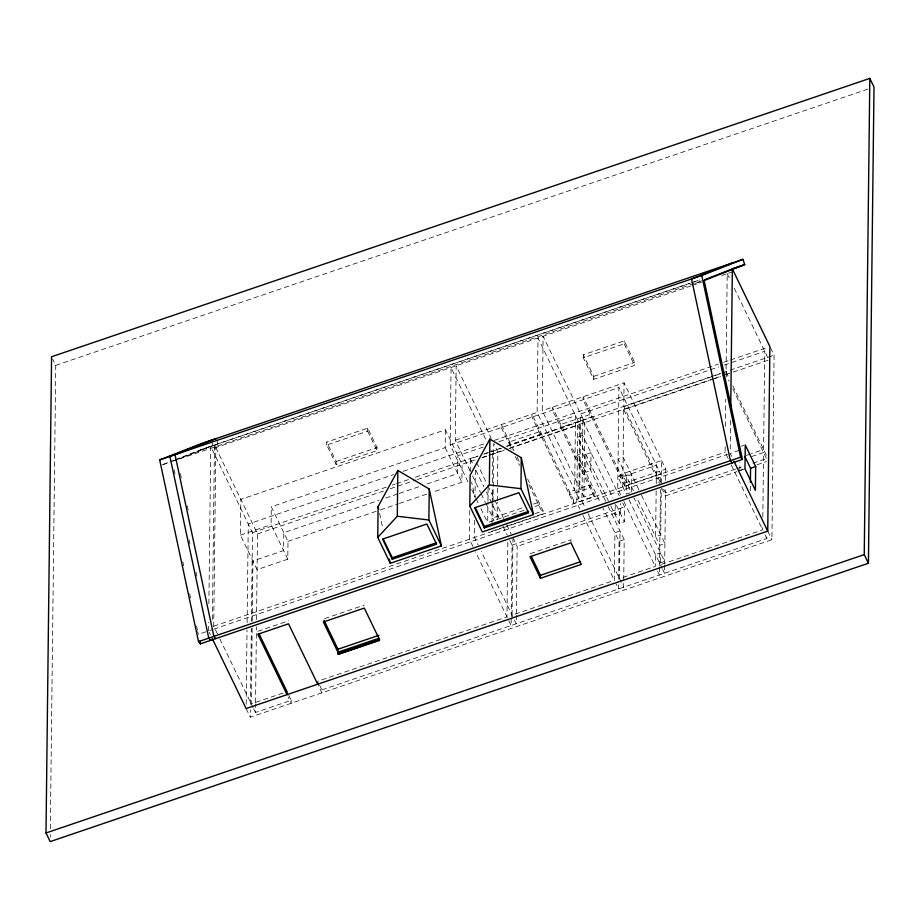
<?xml version="1.0" encoding="UTF-8"?>
<svg xmlns="http://www.w3.org/2000/svg" width="920" height="920" viewBox="0 0 920 920"><rect width="100%" height="100%" fill="white"/><g stroke="black" fill="none" stroke-linecap="round" stroke-linejoin="round"><path stroke-width="0.69" stroke-dasharray="4.6 3.45" d="M50.221 837.303L50.255 834.44M50.324 828.701L55.752 365.389L52.773 359.225M208.564 630.901L208.667 622.322M208.886 603.727L210.726 446.372L252.448 532.668L251.401 621.368M212.405 619.516L214.452 445.096M217.407 633.834L213.716 626.186L215.843 444.624M445.395 429.789L445.188 447.649L271.308 506.805L287.994 541.328L287.787 559.188L257.105 569.629L240.419 535.106L240.833 499.387L445.395 429.789L462.081 464.312L461.874 482.172L431.986 492.338M246.157 704.283L247.031 629.901M247.112 622.748L248.273 524.043L393.622 474.593M770.5 347.817L774.077 355.212L771.914 539.741L250.286 717.209L250.367 710.056M250.435 704.329L251.321 628.521M252.149 628.141L251.263 703.857L287.063 691.679M252.23 621L252.931 560.993L283.613 550.551L283.832 532.691L378.913 500.342M288.845 695.382L291.226 700.315L255.427 712.494L255.53 703.915M255.553 702.489L256.438 626.773M256.519 619.631L257.519 533.91L215.809 447.603M287.787 559.188L271.101 524.664L271.308 506.805M291.226 700.315L291.191 703.294L288.213 697.13M319.527 684.94L321.908 689.873L321.873 692.852L318.297 685.457M326.726 445.05L326.761 442.072L367.666 428.145L377.05 447.568L377.016 450.547L336.11 464.462L326.726 445.05L367.632 431.123L367.666 428.145M336.11 464.462L336.145 461.483L326.761 442.072M467.992 481.884L450.144 444.958L451.053 367.574L486.749 441.428M470.062 470.798L455.296 440.243L456.159 365.838L491.245 438.414M469.752 510.496L469.418 539.2L473.11 546.837M470.2 471.753L470.35 458.838L478.492 456.067M474.731 520.26L474.524 537.464L478.216 545.1M475.318 470.108L474.996 497.329L471.638 482.08M524.032 510.266L487.692 522.629L487.922 502.573M487.945 501.135L488.094 488.244M491.958 522.663L492.177 504.034M492.2 502.596L492.372 488.267M492.43 482.54L492.775 453.87L490.981 450.179M493.005 503.608L492.844 517.914L523.974 507.322M493.028 502.171L493.189 487.864M493.212 486.438L493.706 443.509L497.881 452.134L497.478 486.484M497.099 519.386L497.294 502.216M497.317 500.791L497.467 487.91M507.84 542.248L506.966 616.871L317.745 681.248M511.221 618.32L511.129 625.496L475.571 551.931M511.232 616.894L512.072 545.134L509.691 540.201M512.981 537.74L512.072 615.135L614.353 580.336L614.917 532.714L620.022 530.966L619.47 578.599L655.27 566.421L655.408 554.507L660.525 552.77L660.387 564.673L762.657 529.874L762.714 525.584M516.35 615.158L516.246 623.76L481.298 551.459M516.361 613.732L517.155 546.376L513.578 538.982M578.841 498.709L537.119 412.401L537.993 337.997L579.703 424.304L578.841 498.709L573.723 500.445L573.689 503.424L594.147 496.466L594.182 493.488L552.46 407.192L552.425 410.159L594.147 496.466M583.947 496.972L542.225 410.665L543.099 336.26L584.821 422.556L583.947 496.972L594.182 493.488M491.866 531.265L543.007 513.866L543.041 510.887L527.678 479.124M570.929 541.811L570.952 539.833L530.047 553.748M509.082 448.626L577.714 425.281L576.805 502.665L579.887 509.024M583.28 357.765L583.314 354.786L624.22 340.872L634.65 362.445L634.616 365.424L593.71 379.339L583.28 357.765L624.185 343.85L624.22 340.872M506.954 446.384L582.866 420.555L581.923 500.917L585.615 508.565M593.71 379.339L593.745 376.36L583.314 354.786M615.25 504.275L615.123 514.855L620.241 513.118L620.344 503.642M450.144 444.958L618.907 387.55L617.722 488.738L620.793 495.109M618.573 584.764L618.528 588.961L616.147 584.028M618.643 579.163L619.091 541.339L603.106 508.288M622.794 503.159L624.588 506.862L624.404 521.743L619.298 523.48L619.436 511.577L517.155 546.376M622.828 487.002L623.737 409.618L711.217 379.856M660.088 481.769L623.771 406.64L624.059 382.835L542.225 410.665M608.223 506.552L624.197 539.603L623.645 587.224L621.851 583.521M624.83 486.024L624.864 483.046L583.142 396.75L583.107 399.728L624.83 486.024L660.629 473.846L618.907 387.55M656.155 490.935L655.615 536.647L660.732 534.911L661.273 488.692M656.236 483.793L656.455 465.221L620.655 477.399L620.689 474.421L661.606 460.506L661.319 484.311M659.536 567.111L659.444 575.046L657.65 571.343M659.548 565.788L660.445 489.566M660.525 482.425L660.629 473.846M664.643 565.374L664.55 573.309L662.768 569.606M664.665 564.052L665.459 495.914L661.882 488.52M735.482 469.131L665.494 492.947L665.562 487.335M665.643 480.332L665.769 469.131L624.059 382.835M728.192 458.574L725.109 452.203L725.202 445.038M725.42 426.409L725.731 399.188M721.797 275.471L727.202 273.619L726.018 374.82L729.1 381.19M730.25 449.041L730.583 420.463M739.852 470.511L739.956 462.104M750.306 490.682L750.363 485.081M762.818 516.982L763.565 452.49L750.11 457.067M321.908 689.873L766.831 538.51L766.889 534.209M163.403 464.37L168.705 462.288M170.027 461.771L174.006 460.218M175.329 459.701L202.641 449.006L692.369 282.405M701.891 280.83L178.779 459.206M55.752 365.389L868.56 88.872M693.726 281.945L700.522 279.634M200.502 449.845L690.219 283.245M691.575 282.785L699.729 280.002M162.081 464.887L168.475 462.714M695.221 283.51L701.615 281.336M214.417 448.074L690.655 286.062M692.012 285.602L701.488 282.371M728.49 273.194L732.32 271.883M336.145 461.483L377.05 447.568M593.745 376.36L634.65 362.445M455.296 440.243L537.119 412.401M403.132 471.362L484.633 443.624M494.143 440.392L718.29 364.136M723.718 362.296L729.157 360.445M730.514 359.984L768.545 347.047M483.264 447.062L457.918 455.687L457.7 473.547L425.097 484.633M499.077 441.68L575.54 415.667L574.666 490.084L569.549 491.82L569.514 494.799L589.973 487.841L590.007 484.863L579.784 488.336L580.646 413.931L709.251 370.173M710.608 369.713L718.727 366.953M724.144 365.113L764.761 351.291L763.6 449.512L751.49 453.64M240.419 535.106L271.101 524.664M252.448 532.668L386.929 486.921M392.357 485.07L395.082 484.15M396.44 483.69L408.664 479.527M415.46 477.216L477.94 455.952M484.736 453.64L487.45 452.72M488.807 452.26L501.032 448.097M506.471 446.246L710.228 376.935M711.585 376.464L721.096 373.232M722.453 372.772L774.077 355.212M483.909 454.227L501.526 448.224M623.771 406.64L720.67 373.681M257.519 533.91L383.513 491.05M390.287 488.738L416.024 479.987M417.381 479.527L476.755 459.322M482.103 457.504L487.439 455.687M488.773 455.239L504.585 449.857M509.956 448.028L713.425 378.81M714.782 378.35L724.258 375.118M725.604 374.659L768.924 359.927L733.976 287.627M482.16 457.78L490.233 455.032M491.579 454.584L507.736 449.086M712.563 379.397L720.636 376.648M385.71 498.042L397.934 493.879M399.291 493.419L419.669 486.484M582.693 435.447L577.576 437.184L608.293 500.71M287.994 541.328L379.017 510.358M380.374 509.898L398.026 503.895M399.395 503.435L430.629 492.798M533.45 504.102L538.867 502.262L538.832 505.229L533.45 507.069M534.911 513.647L543.041 510.887M624.864 483.046L665.769 469.131M741.416 446.257L743.969 445.395M213.716 626.186L725.109 452.203M205.999 631.775L198.329 634.386L197.731 631.58M209.806 630.487L212.29 629.636M213.681 629.165L727.478 454.365M739.139 450.397L730.192 453.445L732.044 457.263M630.039 492.798L626.198 494.097L626.417 476.238L631.522 474.501L631.315 492.361L622.978 475.099L617.86 476.836L625.91 493.373M746.108 455.469L750.145 454.1M257.853 631.269L288.535 620.827M512.072 545.134L624.588 506.862M736.828 468.683L743.556 466.394M752.974 463.185L766.429 458.608M741.129 470.074L744.97 468.763M665.459 495.914L736.793 471.649M738.139 471.201L743.521 469.361M756.976 464.784L766.394 461.587M324.714 618.573L364.308 605.107M619.091 541.339L624.197 539.603M659.582 563.143L664.688 561.395L633.799 497.501M727.202 273.619L730.284 279.99M726.053 371.841L729.134 378.212M732.826 385.848L767.774 458.148M732.792 388.827L767.74 461.127M767.74 531.116L771.914 539.741M731.273 464.945L762.657 529.874M765.049 534.808L766.831 538.51M624.185 343.85L634.616 365.424M663.711 489.244L665.494 492.947M623.737 409.618L659.444 483.471M638.986 489.923L623.185 457.24L618.067 458.976L633.869 491.659M641.47 495.063L664.907 543.547L659.789 545.284L636.973 498.088M628.992 499.732L662.17 568.376M623.875 501.48L655.27 566.421M582.866 420.555L619.183 495.684M577.714 425.281L612.8 497.858M616.457 505.413L624.404 521.743M610.776 505.85L619.298 523.48M605.74 501.411L582.475 453.296L577.369 455.043L600.622 503.148M588.075 513.659L621.253 582.291M582.958 515.395L614.353 580.336M573.723 500.445L532.001 414.149L531.967 417.128L573.689 503.424M514.015 450.846L501.319 424.591L501.285 427.558L512.118 449.96M517.12 457.274L519.604 462.415M515.223 456.389L519.57 465.393M528.885 484.667L543.007 513.866M476.663 462.622L487.128 484.265M487.749 485.541L503.746 518.65M506.828 525.009L511.14 533.922M470.35 458.838L473.432 465.198M475.893 470.292L483.897 486.852M486.358 491.947L499.284 518.684M502.975 526.32L507.288 535.233M472.523 475.893L480.527 492.453M481.148 493.718L485.449 502.642M486.07 503.907L494.028 520.386M471.684 489.52L475.375 497.168M475.996 498.444L478.457 503.527M480.918 508.622L487.692 522.629M445.188 447.649L461.874 482.172M367.632 431.123L377.016 450.547M219.868 638.917L253.046 707.56M253.644 708.791L255.427 712.494M209.173 632.178L210.404 634.719M246.111 708.572L250.286 717.209M216.648 439.875L217.982 443.785L172.304 461.403L212.876 445.533L211.531 441.611M379.592 513.394L382.846 528.643M180.423 473.673L181.32 477.882M187.312 505.897L188.209 510.094M174.11 469.809L175.007 474.018M189.083 539.856L189.992 544.053M195.983 572.067L196.88 576.276M182.758 561.545L183.655 565.742M189.646 593.756L190.543 597.966M196.535 625.98L197.432 630.177M509.657 441.841L509.622 444.82L540.316 434.389L540.351 431.411L509.657 441.841M560.797 424.453L560.763 427.421L591.456 416.99L591.491 414.011L560.797 424.453M585.913 454.445L585.707 472.305L590.824 470.557L591.031 452.697L585.913 454.445"/><path stroke-width="1.38" d="M46 832.98L51.578 356.753L869.825 78.384L874 87.02L868.422 563.247L50.175 841.616L46 832.98L864.248 554.61L869.825 78.384M317.733 682.237L317.71 684.216L288.5 623.806L257.818 634.248L287.017 694.657L287.063 691.679L259.095 633.845M339.618 653.395L379.212 639.918L338.296 654.246L337.997 649.232L324.001 620.287M338.296 654.246L379.534 640.458L379.546 639.664L364.274 608.085L323.357 622L337.962 652.211L378.867 638.284L379.201 640.32M338.617 654.373L338.629 653.591M377.74 537.395L378.108 506.471L397.831 470.43L429.249 489.072L441.404 545.893L390.264 563.293L377.74 537.395L397.291 516.246L397.831 470.43M392.276 559.256L382.547 539.12L426.868 524.032L436.597 544.18L392.276 559.256L392.299 557.761L383.168 538.89M441.404 545.893L428.881 519.995L429.249 489.072M469.798 506.08L470.154 475.145L489.877 439.116L521.295 457.757L533.45 514.579L482.31 531.978L469.798 506.08L489.348 484.932L489.877 439.116M484.334 527.93L474.593 507.794L518.914 492.717L528.655 512.854L484.334 527.93L484.345 526.447L475.226 507.564M533.45 514.579L520.938 488.681L521.295 457.757M540.431 578.3L530 556.726L570.917 542.8L581.348 564.374L540.431 578.3L540.466 575.322L531.265 556.289M730.744 406.18L732.355 268.904L742.589 265.431M750.398 482.275L750.57 468.268L745.039 456.849M755.676 466.532L755.4 490.348L744.97 468.763L745.246 444.958L755.676 466.532L750.57 468.268M212.255 638.549L246.111 708.572L767.74 531.116L769.902 346.575L732.355 268.904M159.677 459.908L200.859 443.785L742.946 259.359L744.728 264.592L704.168 280.462L742.452 459.436L200.364 643.851L198.536 641.608L159.677 459.908L701.764 275.483L742.946 259.359M211.083 440.3L169.901 456.423L208.759 638.123L210.588 640.377M216.2 438.564L175.018 454.687L213.877 636.387L215.705 638.641M732.711 262.844L691.529 278.967L730.399 460.667L732.216 462.909M704.536 279.795L734.505 268.065M735.781 267.628L744.728 264.592M392.299 557.761L436.62 542.685M484.345 526.447L528.666 511.37M198.536 641.608L740.623 457.183L742.452 459.436M540.466 575.322L580.06 561.855M337.997 649.232L378.913 635.306M337.939 653.694L379.546 639.664M489.348 484.932L520.938 488.681M397.291 516.246L428.881 519.995M864.248 554.61L868.422 563.247M733.884 461.081L767.74 531.116M701.764 275.483L740.623 457.183M378.108 506.471L378.695 509.243M389.367 559.13L390.264 563.293M199.778 641.148L200.364 643.851"/></g></svg>
